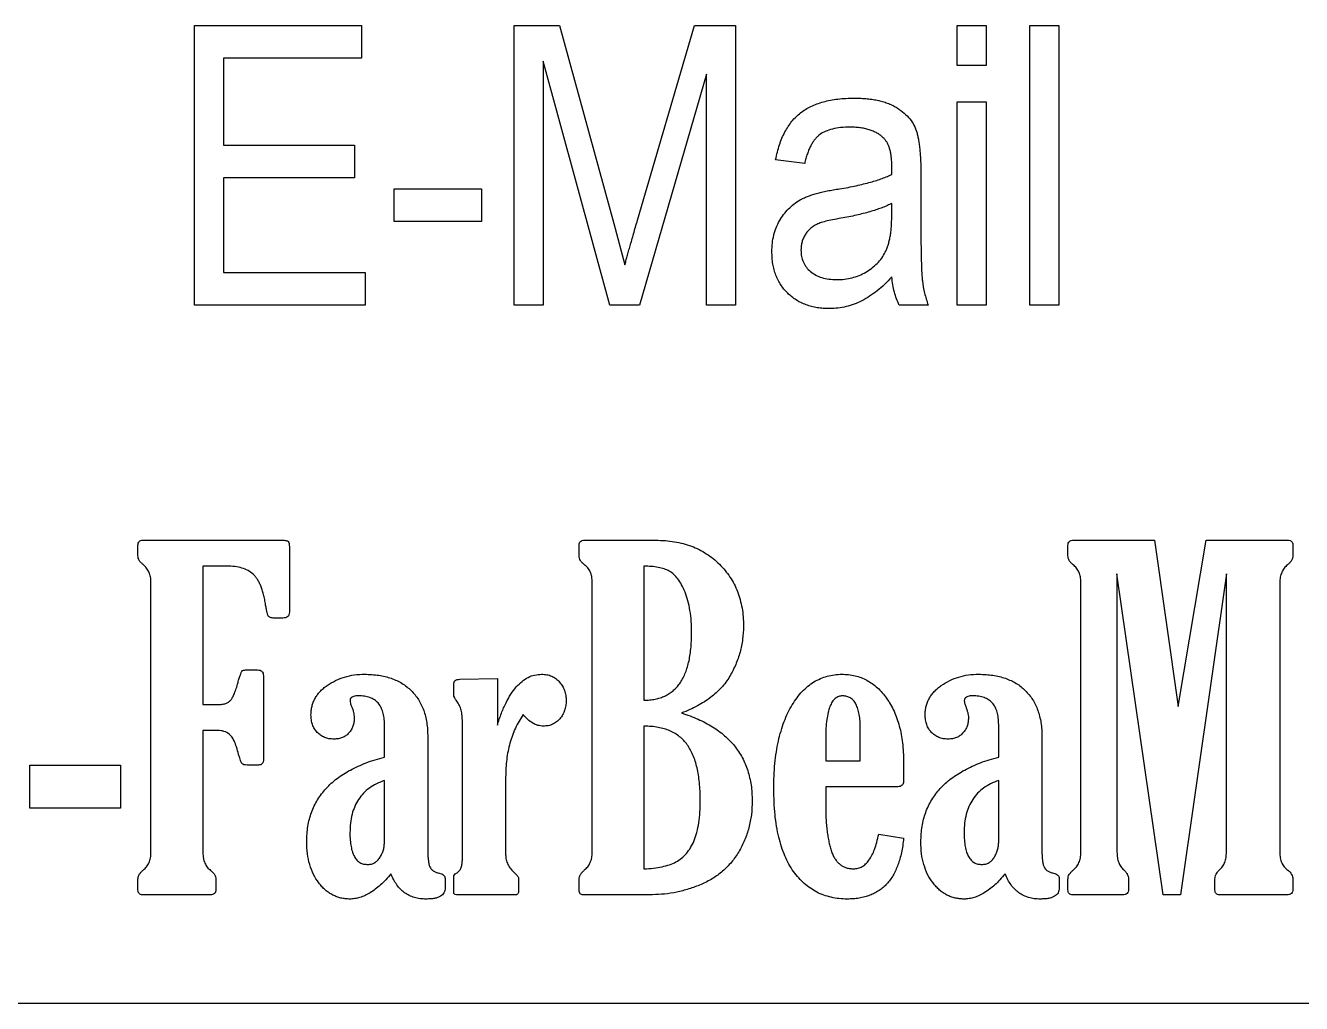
# Model space of a CAD drawing. Header units: millimetres. Extents: x 0 to 90, y 0 to 50.
# Drawn here: x 67.98 to 79.7, y 22.68 to 31.66 of the extents above; entities that cross this region are included whole.
import ezdxf

# ---------------------------------------------------------------- set-up
doc = ezdxf.new("R2010")
doc.units = ezdxf.units.MM

msp = doc.modelspace()

# ---------------------------------------------------------------- linework, layer by layer
at = {"color": 7, "linetype": 'Continuous', "lineweight": 25}
for p, q in [((69.528, 29.093), (69.528, 31.662)), ((69.528, 31.662), (71.062, 31.662)), ((71.062, 31.662), (71.062, 31.361)), ((72.463, 31.662), (72.881, 31.662)), ((72.463, 29.093), (72.463, 31.662)), ((72.881, 31.662), (73.38, 29.843)), ((73.597, 29.874), (74.12, 31.662)), ((74.12, 31.662), (74.498, 31.662)), ((74.498, 31.662), (74.498, 29.093)), ((76.532, 31.662), (76.799, 31.662)), ((76.532, 31.295), (76.532, 31.662)), ((76.799, 31.662), (76.799, 31.295)), ((77.2, 31.662), (77.466, 31.662)), ((77.2, 29.093), (77.2, 31.662)), ((77.466, 31.662), (77.466, 29.093)), ((71.062, 31.361), (69.795, 31.361)), ((69.795, 31.361), (69.795, 30.561)), ((73.341, 29.093), (72.73, 31.335)), ((72.73, 31.335), (72.73, 29.093)), ((76.799, 31.295), (76.532, 31.295)), ((74.231, 31.213), (73.614, 29.093)), ((74.231, 29.093), (74.231, 31.213)), ((76.532, 29.093), (76.532, 30.961)), ((76.532, 30.961), (76.799, 30.961)), ((76.799, 30.961), (76.799, 29.093)), ((69.795, 30.561), (70.996, 30.561)), ((70.996, 30.561), (70.996, 30.261)), ((75.132, 30.394), (74.865, 30.427)), ((75.932, 30.294), (75.932, 30.37)), ((69.795, 30.261), (69.795, 29.393)), ((70.996, 30.261), (69.795, 30.261)), ((76.199, 30.292), (76.199, 29.872)), ((71.362, 29.86), (71.362, 30.161)), ((71.362, 30.161), (72.163, 30.161)), ((72.163, 30.161), (72.163, 29.86)), ((75.932, 29.916), (75.932, 30.027)), ((72.163, 29.86), (71.362, 29.86)), ((73.38, 29.843), (73.48, 29.463)), ((69.795, 29.393), (71.096, 29.393)), ((71.096, 29.393), (71.096, 29.093)), ((71.096, 29.093), (69.528, 29.093)), ((72.73, 29.093), (72.463, 29.093)), ((73.614, 29.093), (73.341, 29.093)), ((74.498, 29.093), (74.231, 29.093)), ((76.266, 29.093), (75.999, 29.093)), ((76.799, 29.093), (76.532, 29.093)), ((77.466, 29.093), (77.2, 29.093)), ((69.008, 26.792), (69.008, 26.887)), ((69.054, 26.933), (70.329, 26.933)), ((70.399, 26.868), (70.399, 26.27)), ((73.06, 26.792), (73.06, 26.888)), ((73.111, 26.933), (73.763, 26.933)), ((77.55, 26.792), (77.55, 26.884)), ((77.603, 26.933), (78.346, 26.933)), ((78.346, 26.933), (78.563, 25.405)), ((78.563, 25.405), (78.82, 26.933)), ((78.82, 26.933), (79.57, 26.933)), ((79.616, 26.888), (79.616, 26.792)), ((69.604, 26.694), (69.604, 25.423)), ((69.824, 26.694), (69.604, 26.694)), ((73.656, 26.694), (73.656, 25.463)), ((78.425, 23.675), (78, 26.623)), ((78, 26.623), (78, 24.067)), ((79.006, 26.623), (78.583, 23.675)), ((79.006, 24.067), (79.006, 26.623)), ((69.127, 24.065), (69.127, 26.545)), ((73.18, 24.065), (73.18, 26.545)), ((77.669, 24.065), (77.669, 26.545)), ((79.496, 26.545), (79.496, 24.065)), ((70.338, 26.217), (70.257, 26.217)), ((70.012, 25.741), (70.105, 25.741)), ((70.16, 25.687), (70.16, 24.922)), ((71.908, 25.509), (71.908, 25.611)), ((71.963, 25.655), (72.309, 25.661)), ((72.309, 25.661), (72.309, 25.233)), ((69.604, 25.423), (69.744, 25.423)), ((71.273, 24.94), (71.273, 25.238)), ((71.988, 23.993), (71.988, 25.28)), ((73.656, 25.224), (73.656, 23.913)), ((75.643, 24.906), (75.643, 25.198)), ((76.914, 24.94), (76.914, 25.238)), ((69.744, 25.185), (69.604, 25.185)), ((69.604, 25.185), (69.604, 24.06)), ((71.67, 25.126), (71.67, 24.065)), ((75.325, 25.114), (75.325, 24.906)), ((77.311, 25.126), (77.311, 24.065)), ((68.015, 24.867), (68.849, 24.867)), ((68.015, 24.469), (68.015, 24.867)), ((68.849, 24.867), (68.849, 24.469)), ((70.116, 24.867), (70.012, 24.867)), ((75.325, 24.906), (75.643, 24.906)), ((76.04, 24.897), (76.04, 24.719)), ((72.385, 24.756), (72.385, 24.043)), ((71.273, 24.165), (71.273, 24.726)), ((75.987, 24.668), (75.325, 24.668)), ((75.325, 24.668), (75.325, 24.497)), ((76.914, 24.165), (76.914, 24.726)), ((68.849, 24.469), (68.015, 24.469)), ((75.812, 24.231), (76.04, 24.194)), ((69.008, 23.719), (69.008, 23.817)), ((69.723, 23.816), (69.723, 23.723)), ((71.829, 23.823), (71.829, 23.739)), ((71.908, 23.698), (71.908, 23.839)), ((72.504, 23.825), (72.504, 23.71)), ((73.06, 23.715), (73.06, 23.817)), ((77.47, 23.823), (77.47, 23.739)), ((77.55, 23.719), (77.55, 23.817)), ((78.106, 23.818), (78.106, 23.723)), ((78.9, 23.719), (78.9, 23.818)), ((79.616, 23.817), (79.616, 23.723)), ((69.672, 23.675), (69.052, 23.675)), ((72.478, 23.675), (71.933, 23.675)), ((73.733, 23.675), (73.098, 23.675)), ((78.053, 23.675), (77.595, 23.675)), ((78.583, 23.675), (78.425, 23.675)), ((79.562, 23.675), (78.944, 23.675)), ((88, 22.676), (2, 22.676))]:
    msp.add_line(p, q, dxfattribs=at)
for points, knots in [([(74.865, 30.427), (74.87, 30.451), (74.88, 30.498), (74.899, 30.565), (74.922, 30.626), (74.949, 30.683), (74.98, 30.735), (75.014, 30.782), (75.052, 30.823), (75.093, 30.86), (75.139, 30.892), (75.19, 30.92), (75.245, 30.942), (75.305, 30.962), (75.369, 30.976), (75.438, 30.987), (75.512, 30.993), (75.563, 30.994), (75.589, 30.994)], [0, 0, 0, 0, 0.071672, 0.139658, 0.204097, 0.265719, 0.323825, 0.380059, 0.434943, 0.488801, 0.543017, 0.599418, 0.657508, 0.718663, 0.78303, 0.85123, 0.923435, 1, 1, 1, 1]), ([(75.589, 30.994), (75.609, 30.994), (75.648, 30.994), (75.706, 30.989), (75.76, 30.983), (75.811, 30.973), (75.858, 30.96), (75.903, 30.945), (75.944, 30.927), (75.992, 30.898), (76.045, 30.859), (76.099, 30.806), (76.138, 30.746), (76.159, 30.692), (76.171, 30.645), (76.179, 30.606), (76.185, 30.563), (76.19, 30.516), (76.194, 30.465), (76.197, 30.411), (76.199, 30.353), (76.199, 30.313), (76.199, 30.292)], [0, 0, 0, 0, 0.055824, 0.108429, 0.15842, 0.205566, 0.250578, 0.293416, 0.334193, 0.373299, 0.446944, 0.515076, 0.578842, 0.641994, 0.674963, 0.711445, 0.750973, 0.794165, 0.840588, 0.890275, 0.943238, 1, 1, 1, 1]), ([(75.551, 30.728), (75.521, 30.727), (75.466, 30.726), (75.389, 30.712), (75.323, 30.691), (75.276, 30.665), (75.245, 30.638), (75.224, 30.615), (75.205, 30.587), (75.187, 30.556), (75.17, 30.521), (75.156, 30.482), (75.142, 30.44), (75.135, 30.41), (75.132, 30.394)], [0, 0, 0, 0, 0.148259, 0.277447, 0.392322, 0.49422, 0.543638, 0.596671, 0.652267, 0.711588, 0.776271, 0.845196, 0.920134, 1, 1, 1, 1]), ([(75.861, 30.622), (75.852, 30.631), (75.835, 30.648), (75.804, 30.669), (75.77, 30.687), (75.733, 30.702), (75.692, 30.714), (75.648, 30.721), (75.601, 30.727), (75.568, 30.727), (75.551, 30.728)], [0, 0, 0, 0, 0.107542, 0.217679, 0.332152, 0.451075, 0.575251, 0.707563, 0.849518, 1, 1, 1, 1]), ([(75.932, 30.37), (75.932, 30.385), (75.932, 30.412), (75.928, 30.452), (75.923, 30.489), (75.915, 30.522), (75.905, 30.552), (75.893, 30.579), (75.878, 30.603), (75.866, 30.616), (75.861, 30.622)], [0, 0, 0, 0, 0.161267, 0.309516, 0.446865, 0.574548, 0.691884, 0.800555, 0.903503, 1, 1, 1, 1]), ([(75.453, 30.161), (75.479, 30.165), (75.53, 30.174), (75.604, 30.189), (75.672, 30.205), (75.734, 30.221), (75.792, 30.238), (75.843, 30.256), (75.89, 30.273), (75.919, 30.287), (75.932, 30.294)], [0, 0, 0, 0, 0.161132, 0.311379, 0.450631, 0.581265, 0.699834, 0.810076, 0.909893, 1, 1, 1, 1]), ([(74.831, 29.584), (74.832, 29.61), (74.833, 29.661), (74.847, 29.734), (74.868, 29.803), (74.899, 29.867), (74.937, 29.925), (74.981, 29.977), (75.032, 30.022), (75.08, 30.054), (75.122, 30.076), (75.158, 30.091), (75.198, 30.106), (75.241, 30.12), (75.288, 30.131), (75.34, 30.142), (75.395, 30.152), (75.433, 30.158), (75.453, 30.161)], [0, 0, 0, 0, 0.0822335, 0.1600669, 0.2357155, 0.3101622, 0.3838399, 0.4549736, 0.5264161, 0.5987144, 0.636677, 0.6781422, 0.7227787, 0.7707125, 0.8224405, 0.8776753, 0.9370239, 1, 1, 1, 1]), ([(75.932, 30.027), (75.919, 30.021), (75.891, 30.007), (75.847, 29.988), (75.797, 29.971), (75.744, 29.954), (75.685, 29.937), (75.622, 29.922), (75.555, 29.907), (75.508, 29.898), (75.484, 29.894)], [0, 0, 0, 0, 0.094992, 0.197636, 0.308786, 0.428717, 0.55824, 0.696859, 0.843641, 1, 1, 1, 1]), ([(75.484, 29.894), (75.458, 29.889), (75.409, 29.881), (75.342, 29.868), (75.288, 29.853), (75.245, 29.836), (75.211, 29.817), (75.182, 29.795), (75.156, 29.769), (75.136, 29.74), (75.119, 29.708), (75.106, 29.674), (75.1, 29.637), (75.099, 29.612), (75.098, 29.599)], [0, 0, 0, 0, 0.14934, 0.275223, 0.379381, 0.460149, 0.528661, 0.595254, 0.661259, 0.727482, 0.793768, 0.860117, 0.928629, 1, 1, 1, 1]), ([(75.427, 29.327), (75.451, 29.327), (75.498, 29.329), (75.567, 29.343), (75.633, 29.364), (75.694, 29.394), (75.75, 29.431), (75.799, 29.475), (75.841, 29.524), (75.869, 29.571), (75.887, 29.611), (75.899, 29.645), (75.909, 29.683), (75.918, 29.723), (75.924, 29.767), (75.929, 29.813), (75.931, 29.864), (75.932, 29.898), (75.932, 29.916)], [0, 0, 0, 0, 0.080989, 0.159694, 0.23733, 0.314925, 0.391527, 0.46509, 0.537554, 0.610123, 0.648415, 0.689106, 0.732481, 0.779017, 0.829093, 0.882471, 0.939203, 1, 1, 1, 1]), ([(73.48, 29.463), (73.484, 29.475), (73.491, 29.502), (73.502, 29.543), (73.515, 29.588), (73.529, 29.638), (73.544, 29.691), (73.561, 29.749), (73.578, 29.81), (73.59, 29.853), (73.597, 29.874)], [0, 0, 0, 0, 0.090712, 0.1906108, 0.3020533, 0.422037, 0.5512166, 0.6907721, 0.8403663, 1, 1, 1, 1]), ([(76.199, 29.872), (76.199, 29.837), (76.199, 29.771), (76.2, 29.676), (76.201, 29.591), (76.203, 29.516), (76.204, 29.452), (76.207, 29.397), (76.209, 29.353), (76.215, 29.289), (76.23, 29.203), (76.254, 29.13), (76.266, 29.093)], [0, 0, 0, 0, 0.1339241, 0.2545956, 0.3626712, 0.4574997, 0.5397346, 0.6087652, 0.664555, 0.7078326, 0.8540066, 1, 1, 1, 1]), ([(75.362, 29.06), (75.342, 29.06), (75.304, 29.061), (75.248, 29.068), (75.195, 29.078), (75.145, 29.095), (75.097, 29.114), (75.054, 29.139), (75.013, 29.168), (74.975, 29.201), (74.941, 29.238), (74.912, 29.278), (74.887, 29.322), (74.866, 29.369), (74.851, 29.418), (74.839, 29.471), (74.832, 29.527), (74.832, 29.565), (74.831, 29.584)], [0, 0, 0, 0, 0.0699376, 0.1366069, 0.2010202, 0.2626408, 0.323067, 0.3826035, 0.4416366, 0.5012213, 0.560761, 0.6196513, 0.678956, 0.7390585, 0.8006791, 0.8640112, 0.9306805, 1, 1, 1, 1]), ([(75.098, 29.599), (75.099, 29.579), (75.1, 29.541), (75.118, 29.487), (75.146, 29.439), (75.185, 29.399), (75.233, 29.366), (75.291, 29.343), (75.356, 29.329), (75.403, 29.328), (75.427, 29.327)], [0, 0, 0, 0, 0.122874, 0.236599, 0.349183, 0.464109, 0.584274, 0.71059, 0.848047, 1, 1, 1, 1]), ([(75.932, 29.351), (75.91, 29.328), (75.868, 29.283), (75.8, 29.224), (75.73, 29.174), (75.659, 29.132), (75.587, 29.1), (75.513, 29.077), (75.438, 29.063), (75.387, 29.061), (75.362, 29.06)], [0, 0, 0, 0, 0.144192, 0.280329, 0.40997, 0.534278, 0.653528, 0.769514, 0.884388, 1, 1, 1, 1]), ([(75.999, 29.093), (75.991, 29.112), (75.974, 29.15), (75.955, 29.213), (75.941, 29.28), (75.935, 29.327), (75.932, 29.351)], [0, 0, 0, 0, 0.230051, 0.470725, 0.728244, 1, 1, 1, 1]), ([(69.008, 26.887), (69.009, 26.893), (69.01, 26.906), (69.018, 26.923), (69.035, 26.931), (69.047, 26.932), (69.054, 26.933)], [0, 0, 0, 0, 0.2733397, 0.5036923, 0.7266603, 1, 1, 1, 1]), ([(70.329, 26.933), (70.337, 26.933), (70.35, 26.933), (70.367, 26.93), (70.38, 26.927), (70.392, 26.918), (70.398, 26.897), (70.399, 26.879), (70.399, 26.868)], [0, 0, 0, 0, 0.193589, 0.3403089, 0.4525505, 0.5331815, 0.7089332, 1, 1, 1, 1]), ([(73.06, 26.888), (73.061, 26.895), (73.062, 26.907), (73.073, 26.923), (73.09, 26.932), (73.104, 26.932), (73.111, 26.933)], [0, 0, 0, 0, 0.254301, 0.4746066, 0.7066564, 1, 1, 1, 1]), ([(73.763, 26.933), (73.793, 26.932), (73.851, 26.93), (73.935, 26.92), (74.016, 26.903), (74.091, 26.879), (74.163, 26.848), (74.229, 26.81), (74.292, 26.765), (74.349, 26.713), (74.401, 26.656), (74.446, 26.595), (74.485, 26.53), (74.516, 26.46), (74.54, 26.386), (74.558, 26.309), (74.568, 26.227), (74.569, 26.171), (74.57, 26.143)], [0, 0, 0, 0, 0.069955, 0.136885, 0.200926, 0.263528, 0.324371, 0.38457, 0.444797, 0.505722, 0.566612, 0.626048, 0.685648, 0.745596, 0.806339, 0.868471, 0.932975, 1, 1, 1, 1]), ([(77.55, 26.884), (77.55, 26.891), (77.551, 26.905), (77.562, 26.922), (77.581, 26.931), (77.595, 26.932), (77.603, 26.933)], [0, 0, 0, 0, 0.2594512, 0.4876975, 0.710638, 1, 1, 1, 1]), ([(79.57, 26.933), (79.577, 26.932), (79.589, 26.932), (79.605, 26.923), (79.614, 26.907), (79.615, 26.895), (79.616, 26.888)], [0, 0, 0, 0, 0.277699, 0.50956, 0.729606, 1, 1, 1, 1]), ([(69.056, 26.708), (69.049, 26.714), (69.035, 26.726), (69.019, 26.746), (69.01, 26.769), (69.009, 26.784), (69.008, 26.792)], [0, 0, 0, 0, 0.2809942, 0.5288766, 0.7624819, 1, 1, 1, 1]), ([(73.108, 26.708), (73.101, 26.714), (73.087, 26.725), (73.072, 26.745), (73.062, 26.768), (73.061, 26.784), (73.06, 26.792)], [0, 0, 0, 0, 0.276357, 0.523724, 0.756843, 1, 1, 1, 1]), ([(77.598, 26.707), (77.591, 26.712), (77.577, 26.724), (77.562, 26.745), (77.551, 26.768), (77.55, 26.784), (77.55, 26.792)], [0, 0, 0, 0, 0.275698, 0.523799, 0.760929, 1, 1, 1, 1]), ([(79.616, 26.792), (79.615, 26.784), (79.614, 26.769), (79.604, 26.746), (79.588, 26.724), (79.574, 26.713), (79.567, 26.707)], [0, 0, 0, 0, 0.233368, 0.4628917, 0.7198498, 1, 1, 1, 1]), ([(69.127, 26.545), (69.127, 26.562), (69.125, 26.594), (69.111, 26.639), (69.089, 26.678), (69.067, 26.698), (69.056, 26.708)], [0, 0, 0, 0, 0.273721, 0.52397, 0.759544, 1, 1, 1, 1]), ([(70.181, 26.337), (70.178, 26.354), (70.173, 26.386), (70.162, 26.433), (70.15, 26.475), (70.137, 26.512), (70.121, 26.546), (70.105, 26.575), (70.086, 26.6), (70.059, 26.628), (70.019, 26.656), (69.962, 26.679), (69.896, 26.692), (69.849, 26.693), (69.824, 26.694)], [0, 0, 0, 0, 0.090747, 0.173403, 0.250564, 0.321156, 0.384492, 0.443498, 0.497929, 0.547969, 0.646427, 0.752358, 0.869145, 1, 1, 1, 1]), ([(73.18, 26.545), (73.179, 26.563), (73.178, 26.596), (73.164, 26.641), (73.141, 26.68), (73.119, 26.699), (73.108, 26.708)], [0, 0, 0, 0, 0.282948, 0.532459, 0.767338, 1, 1, 1, 1]), ([(74.093, 26.078), (74.093, 26.115), (74.092, 26.185), (74.08, 26.284), (74.062, 26.374), (74.036, 26.453), (74.005, 26.521), (73.97, 26.576), (73.932, 26.619), (73.889, 26.65), (73.84, 26.67), (73.786, 26.685), (73.723, 26.692), (73.679, 26.693), (73.656, 26.694)], [0, 0, 0, 0, 0.125894, 0.240998, 0.346153, 0.441781, 0.527812, 0.60238, 0.667156, 0.725664, 0.783957, 0.848476, 0.920566, 1, 1, 1, 1]), ([(77.669, 26.545), (77.668, 26.562), (77.667, 26.594), (77.653, 26.639), (77.631, 26.678), (77.609, 26.697), (77.598, 26.707)], [0, 0, 0, 0, 0.276196, 0.524469, 0.762174, 1, 1, 1, 1]), ([(79.567, 26.707), (79.556, 26.697), (79.535, 26.677), (79.513, 26.637), (79.498, 26.593), (79.497, 26.562), (79.496, 26.545)], [0, 0, 0, 0, 0.243286, 0.479899, 0.729843, 1, 1, 1, 1]), ([(70.257, 26.217), (70.246, 26.218), (70.228, 26.218), (70.207, 26.229), (70.2, 26.248), (70.194, 26.27), (70.187, 26.3), (70.184, 26.324), (70.181, 26.337)], [0, 0, 0, 0, 0.1949061, 0.3323447, 0.4172282, 0.5581113, 0.7524787, 1, 1, 1, 1]), ([(70.399, 26.27), (70.398, 26.262), (70.397, 26.247), (70.384, 26.229), (70.363, 26.218), (70.347, 26.218), (70.338, 26.217)], [0, 0, 0, 0, 0.254502, 0.469212, 0.706075, 1, 1, 1, 1]), ([(74.57, 26.143), (74.569, 26.102), (74.565, 26.022), (74.541, 25.903), (74.5, 25.788), (74.454, 25.696), (74.408, 25.626), (74.367, 25.577), (74.32, 25.53), (74.268, 25.487), (74.21, 25.446), (74.145, 25.409), (74.076, 25.374), (74.026, 25.355), (74.001, 25.345)], [0, 0, 0, 0, 0.115454, 0.229922, 0.344648, 0.462481, 0.522614, 0.583428, 0.646088, 0.710684, 0.777714, 0.848134, 0.922109, 1, 1, 1, 1]), ([(73.656, 25.463), (73.674, 25.463), (73.708, 25.464), (73.758, 25.472), (73.805, 25.483), (73.848, 25.5), (73.887, 25.522), (73.923, 25.549), (73.956, 25.58), (73.985, 25.616), (74.011, 25.658), (74.033, 25.704), (74.052, 25.755), (74.067, 25.81), (74.079, 25.871), (74.087, 25.936), (74.092, 26.005), (74.093, 26.054), (74.093, 26.078)], [0, 0, 0, 0, 0.0615085, 0.1199817, 0.175206, 0.2287637, 0.2808576, 0.3330466, 0.3851906, 0.4391516, 0.4953141, 0.5547973, 0.6172331, 0.6840548, 0.7555016, 0.8320703, 0.9132334, 1, 1, 1, 1]), ([(69.927, 25.625), (69.931, 25.639), (69.938, 25.662), (69.947, 25.693), (69.955, 25.713), (69.962, 25.731), (69.983, 25.741), (70.001, 25.741), (70.012, 25.741)], [0, 0, 0, 0, 0.260472, 0.458735, 0.593795, 0.6712, 0.79524, 1, 1, 1, 1]), ([(70.105, 25.741), (70.113, 25.74), (70.128, 25.74), (70.148, 25.729), (70.159, 25.71), (70.16, 25.695), (70.16, 25.687)], [0, 0, 0, 0, 0.278024, 0.506055, 0.727975, 1, 1, 1, 1]), ([(70.597, 25.329), (70.598, 25.342), (70.599, 25.368), (70.606, 25.407), (70.618, 25.444), (70.634, 25.479), (70.655, 25.512), (70.68, 25.543), (70.711, 25.572), (70.757, 25.607), (70.822, 25.645), (70.906, 25.677), (70.996, 25.698), (71.058, 25.7), (71.09, 25.701)], [0, 0, 0, 0, 0.059022, 0.116091, 0.172268, 0.228225, 0.284043, 0.342646, 0.403558, 0.467548, 0.59796, 0.728229, 0.861038, 1, 1, 1, 1]), ([(71.09, 25.701), (71.112, 25.7), (71.156, 25.699), (71.219, 25.693), (71.278, 25.681), (71.334, 25.665), (71.385, 25.643), (71.434, 25.618), (71.478, 25.587), (71.518, 25.551), (71.554, 25.512), (71.586, 25.468), (71.611, 25.42), (71.634, 25.369), (71.649, 25.314), (71.662, 25.255), (71.668, 25.192), (71.669, 25.148), (71.67, 25.126)], [0, 0, 0, 0, 0.072218, 0.140773, 0.205512, 0.26747, 0.327663, 0.385956, 0.443603, 0.500872, 0.558588, 0.615529, 0.674139, 0.733717, 0.795675, 0.859895, 0.928449, 1, 1, 1, 1]), ([(72.309, 25.233), (72.321, 25.27), (72.343, 25.34), (72.386, 25.435), (72.431, 25.516), (72.479, 25.583), (72.533, 25.635), (72.59, 25.674), (72.651, 25.697), (72.694, 25.699), (72.715, 25.701)], [0, 0, 0, 0, 0.175392, 0.332247, 0.471108, 0.595711, 0.706357, 0.807175, 0.903783, 1, 1, 1, 1]), ([(72.715, 25.701), (72.732, 25.7), (72.764, 25.699), (72.809, 25.685), (72.849, 25.662), (72.881, 25.63), (72.908, 25.593), (72.928, 25.551), (72.939, 25.506), (72.941, 25.475), (72.941, 25.459)], [0, 0, 0, 0, 0.134718, 0.259413, 0.379684, 0.503074, 0.626908, 0.749232, 0.872108, 1, 1, 1, 1]), ([(74.848, 24.648), (74.849, 24.688), (74.849, 24.765), (74.858, 24.879), (74.87, 24.985), (74.889, 25.085), (74.913, 25.178), (74.942, 25.265), (74.976, 25.346), (75.016, 25.419), (75.06, 25.485), (75.108, 25.543), (75.16, 25.592), (75.216, 25.632), (75.275, 25.662), (75.338, 25.685), (75.405, 25.698), (75.451, 25.7), (75.474, 25.701)], [0, 0, 0, 0, 0.087536, 0.170706, 0.249689, 0.32389, 0.394536, 0.46185, 0.525772, 0.58696, 0.645114, 0.700092, 0.75201, 0.801977, 0.850701, 0.899146, 0.948849, 1, 1, 1, 1]), ([(75.474, 25.701), (75.495, 25.7), (75.535, 25.699), (75.595, 25.689), (75.651, 25.671), (75.704, 25.647), (75.754, 25.615), (75.802, 25.577), (75.845, 25.531), (75.886, 25.48), (75.922, 25.423), (75.954, 25.361), (75.981, 25.294), (76.002, 25.223), (76.02, 25.148), (76.031, 25.068), (76.039, 24.984), (76.04, 24.927), (76.04, 24.897)], [0, 0, 0, 0, 0.056598, 0.111026, 0.164277, 0.217112, 0.270411, 0.325468, 0.382608, 0.442168, 0.503915, 0.567335, 0.631961, 0.699334, 0.769501, 0.842609, 0.919743, 1, 1, 1, 1]), ([(76.239, 25.329), (76.239, 25.342), (76.24, 25.368), (76.247, 25.407), (76.259, 25.444), (76.275, 25.479), (76.296, 25.512), (76.322, 25.543), (76.352, 25.572), (76.399, 25.607), (76.463, 25.645), (76.547, 25.677), (76.637, 25.698), (76.699, 25.7), (76.731, 25.701)], [0, 0, 0, 0, 0.059022, 0.116091, 0.172268, 0.228225, 0.284043, 0.342646, 0.403558, 0.467548, 0.59796, 0.728229, 0.861038, 1, 1, 1, 1]), ([(76.731, 25.701), (76.753, 25.7), (76.797, 25.699), (76.86, 25.693), (76.92, 25.681), (76.975, 25.665), (77.027, 25.643), (77.075, 25.618), (77.12, 25.587), (77.159, 25.551), (77.195, 25.512), (77.227, 25.468), (77.252, 25.42), (77.275, 25.369), (77.29, 25.314), (77.304, 25.255), (77.31, 25.192), (77.311, 25.148), (77.311, 25.126)], [0, 0, 0, 0, 0.0722184, 0.1407731, 0.2055121, 0.2674705, 0.3276632, 0.3859564, 0.4436027, 0.500872, 0.5585879, 0.6155288, 0.6741392, 0.7337167, 0.795675, 0.8598947, 0.9284494, 1, 1, 1, 1]), ([(69.744, 25.423), (69.757, 25.423), (69.781, 25.424), (69.814, 25.431), (69.841, 25.444), (69.862, 25.464), (69.879, 25.491), (69.895, 25.527), (69.912, 25.572), (69.922, 25.607), (69.927, 25.625)], [0, 0, 0, 0, 0.127519, 0.235055, 0.331435, 0.417175, 0.517935, 0.647389, 0.807142, 1, 1, 1, 1]), ([(71.908, 25.611), (71.909, 25.617), (71.91, 25.629), (71.922, 25.645), (71.941, 25.653), (71.955, 25.654), (71.963, 25.655)], [0, 0, 0, 0, 0.240636, 0.454599, 0.697411, 1, 1, 1, 1]), ([(71.034, 25.502), (71.023, 25.502), (71.003, 25.502), (70.977, 25.494), (70.959, 25.478), (70.958, 25.465), (70.957, 25.458)], [0, 0, 0, 0, 0.34168, 0.598422, 0.795626, 1, 1, 1, 1]), ([(70.957, 25.458), (70.958, 25.45), (70.959, 25.433), (70.966, 25.416), (70.97, 25.406)], [0, 0, 0, 0, 0.4113392, 1, 1, 1, 1]), ([(71.273, 25.238), (71.272, 25.259), (71.271, 25.298), (71.26, 25.352), (71.241, 25.399), (71.215, 25.438), (71.18, 25.467), (71.138, 25.488), (71.088, 25.5), (71.053, 25.502), (71.034, 25.502)], [0, 0, 0, 0, 0.152561, 0.2863658, 0.4079668, 0.5195008, 0.6275281, 0.7399011, 0.8625277, 1, 1, 1, 1]), ([(71.931, 25.463), (71.924, 25.471), (71.914, 25.485), (71.91, 25.502), (71.908, 25.509)], [0, 0, 0, 0, 0.6003253, 1, 1, 1, 1]), ([(71.988, 25.28), (71.987, 25.298), (71.986, 25.332), (71.975, 25.381), (71.957, 25.425), (71.939, 25.45), (71.931, 25.463)], [0, 0, 0, 0, 0.271658, 0.526162, 0.764776, 1, 1, 1, 1]), ([(72.941, 25.459), (72.941, 25.444), (72.939, 25.413), (72.928, 25.369), (72.91, 25.328), (72.885, 25.292), (72.854, 25.262), (72.817, 25.24), (72.776, 25.226), (72.747, 25.225), (72.732, 25.224)], [0, 0, 0, 0, 0.134502, 0.261592, 0.387166, 0.512479, 0.634763, 0.751858, 0.872373, 1, 1, 1, 1]), ([(75.481, 25.502), (75.468, 25.501), (75.444, 25.499), (75.41, 25.479), (75.383, 25.447), (75.361, 25.403), (75.345, 25.347), (75.334, 25.28), (75.326, 25.201), (75.325, 25.144), (75.325, 25.114)], [0, 0, 0, 0, 0.081221, 0.16085, 0.249333, 0.353135, 0.479768, 0.627268, 0.800408, 1, 1, 1, 1]), ([(75.643, 25.198), (75.642, 25.222), (75.642, 25.266), (75.635, 25.329), (75.622, 25.381), (75.605, 25.426), (75.582, 25.46), (75.553, 25.484), (75.518, 25.5), (75.494, 25.501), (75.481, 25.502)], [0, 0, 0, 0, 0.185701, 0.346639, 0.487938, 0.608111, 0.712424, 0.807475, 0.900714, 1, 1, 1, 1]), ([(76.676, 25.502), (76.664, 25.502), (76.644, 25.502), (76.619, 25.494), (76.601, 25.478), (76.599, 25.465), (76.598, 25.458)], [0, 0, 0, 0, 0.34168, 0.598422, 0.795626, 1, 1, 1, 1]), ([(76.598, 25.458), (76.599, 25.45), (76.601, 25.433), (76.607, 25.416), (76.611, 25.406)], [0, 0, 0, 0, 0.411339, 1, 1, 1, 1]), ([(76.914, 25.238), (76.913, 25.259), (76.912, 25.298), (76.901, 25.352), (76.883, 25.399), (76.856, 25.438), (76.821, 25.467), (76.779, 25.488), (76.73, 25.5), (76.694, 25.502), (76.676, 25.502)], [0, 0, 0, 0, 0.152561, 0.286366, 0.407967, 0.519501, 0.627528, 0.739901, 0.862528, 1, 1, 1, 1]), ([(70.808, 25.105), (70.793, 25.106), (70.763, 25.107), (70.722, 25.119), (70.685, 25.139), (70.654, 25.166), (70.628, 25.199), (70.61, 25.238), (70.599, 25.282), (70.598, 25.313), (70.597, 25.329)], [0, 0, 0, 0, 0.131662, 0.253391, 0.371605, 0.490147, 0.612022, 0.733432, 0.86117, 1, 1, 1, 1]), ([(70.97, 25.406), (70.977, 25.387), (70.99, 25.353), (70.993, 25.316), (70.995, 25.299)], [0, 0, 0, 0, 0.550997, 1, 1, 1, 1]), ([(72.545, 25.332), (72.533, 25.312), (72.507, 25.271), (72.474, 25.206), (72.447, 25.138), (72.424, 25.067), (72.406, 24.994), (72.394, 24.917), (72.386, 24.837), (72.386, 24.783), (72.385, 24.756)], [0, 0, 0, 0, 0.118337, 0.238572, 0.358732, 0.479966, 0.605172, 0.73256, 0.86398, 1, 1, 1, 1]), ([(72.732, 25.224), (72.715, 25.226), (72.681, 25.228), (72.632, 25.251), (72.585, 25.285), (72.559, 25.316), (72.545, 25.332)], [0, 0, 0, 0, 0.22729, 0.460225, 0.712703, 1, 1, 1, 1]), ([(74.001, 25.345), (74.027, 25.336), (74.079, 25.319), (74.152, 25.289), (74.221, 25.256), (74.285, 25.22), (74.343, 25.18), (74.397, 25.138), (74.444, 25.091), (74.488, 25.043), (74.526, 24.991), (74.559, 24.935), (74.587, 24.877), (74.61, 24.815), (74.627, 24.75), (74.641, 24.682), (74.648, 24.611), (74.649, 24.563), (74.65, 24.538)], [0, 0, 0, 0, 0.0742422, 0.1447785, 0.2126296, 0.2776, 0.340567, 0.4012731, 0.4604059, 0.5184369, 0.5759185, 0.6332747, 0.6909799, 0.7495002, 0.8091363, 0.8706003, 0.9340716, 1, 1, 1, 1]), ([(76.449, 25.105), (76.434, 25.106), (76.405, 25.107), (76.363, 25.119), (76.327, 25.139), (76.295, 25.166), (76.27, 25.199), (76.251, 25.238), (76.241, 25.282), (76.239, 25.313), (76.239, 25.329)], [0, 0, 0, 0, 0.131662, 0.253391, 0.371605, 0.490147, 0.612022, 0.733432, 0.86117, 1, 1, 1, 1]), ([(76.611, 25.406), (76.618, 25.387), (76.631, 25.353), (76.635, 25.316), (76.636, 25.299)], [0, 0, 0, 0, 0.550997, 1, 1, 1, 1]), ([(70.995, 25.299), (70.994, 25.286), (70.993, 25.261), (70.983, 25.224), (70.968, 25.191), (70.946, 25.161), (70.919, 25.136), (70.886, 25.118), (70.848, 25.107), (70.822, 25.106), (70.808, 25.105)], [0, 0, 0, 0, 0.129657, 0.252564, 0.372789, 0.494664, 0.616661, 0.736024, 0.861993, 1, 1, 1, 1]), ([(74.173, 24.546), (74.173, 24.574), (74.172, 24.627), (74.166, 24.704), (74.157, 24.775), (74.144, 24.841), (74.128, 24.902), (74.106, 24.958), (74.082, 25.008), (74.054, 25.054), (74.022, 25.094), (73.984, 25.128), (73.941, 25.158), (73.894, 25.182), (73.841, 25.201), (73.784, 25.214), (73.722, 25.222), (73.679, 25.224), (73.656, 25.224)], [0, 0, 0, 0, 0.083787, 0.162684, 0.23628, 0.304853, 0.36936, 0.42982, 0.486869, 0.54075, 0.593079, 0.644731, 0.697188, 0.751396, 0.807999, 0.868027, 0.931391, 1, 1, 1, 1]), ([(76.636, 25.299), (76.635, 25.286), (76.634, 25.261), (76.625, 25.224), (76.609, 25.191), (76.587, 25.161), (76.56, 25.136), (76.527, 25.118), (76.49, 25.107), (76.463, 25.106), (76.449, 25.105)], [0, 0, 0, 0, 0.129657, 0.252564, 0.372789, 0.494664, 0.616661, 0.736024, 0.861993, 1, 1, 1, 1]), ([(69.933, 24.964), (69.927, 24.987), (69.915, 25.029), (69.894, 25.084), (69.873, 25.125), (69.842, 25.157), (69.799, 25.18), (69.762, 25.183), (69.744, 25.185)], [0, 0, 0, 0, 0.227818, 0.41189, 0.553467, 0.658359, 0.830294, 1, 1, 1, 1]), ([(70.012, 24.867), (70.002, 24.867), (69.984, 24.867), (69.964, 24.878), (69.956, 24.894), (69.95, 24.911), (69.942, 24.935), (69.936, 24.953), (69.933, 24.964)], [0, 0, 0, 0, 0.2196865, 0.3715797, 0.4593506, 0.5932257, 0.7719538, 1, 1, 1, 1]), ([(70.16, 24.922), (70.16, 24.914), (70.16, 24.899), (70.151, 24.88), (70.135, 24.868), (70.122, 24.867), (70.116, 24.867)], [0, 0, 0, 0, 0.300948, 0.541256, 0.750076, 1, 1, 1, 1]), ([(70.558, 24.162), (70.558, 24.186), (70.56, 24.233), (70.567, 24.303), (70.582, 24.369), (70.601, 24.432), (70.627, 24.492), (70.657, 24.549), (70.694, 24.602), (70.736, 24.653), (70.784, 24.7), (70.837, 24.745), (70.896, 24.784), (70.96, 24.823), (71.031, 24.856), (71.106, 24.889), (71.187, 24.916), (71.244, 24.932), (71.273, 24.94)], [0, 0, 0, 0, 0.063131, 0.123378, 0.181851, 0.239322, 0.295596, 0.351313, 0.407536, 0.464204, 0.522528, 0.582232, 0.644286, 0.708819, 0.776568, 0.847355, 0.922026, 1, 1, 1, 1]), ([(76.199, 24.162), (76.2, 24.186), (76.201, 24.233), (76.209, 24.303), (76.224, 24.369), (76.242, 24.432), (76.268, 24.492), (76.298, 24.549), (76.336, 24.602), (76.377, 24.653), (76.425, 24.7), (76.478, 24.745), (76.538, 24.784), (76.602, 24.823), (76.672, 24.856), (76.747, 24.889), (76.829, 24.916), (76.885, 24.932), (76.914, 24.94)], [0, 0, 0, 0, 0.063131, 0.123378, 0.181851, 0.239322, 0.295596, 0.351313, 0.407536, 0.464204, 0.522528, 0.582232, 0.644286, 0.708819, 0.776568, 0.847355, 0.922026, 1, 1, 1, 1]), ([(71.273, 24.726), (71.248, 24.716), (71.199, 24.697), (71.133, 24.657), (71.078, 24.609), (71.033, 24.552), (70.997, 24.486), (70.973, 24.413), (70.957, 24.331), (70.956, 24.274), (70.955, 24.245)], [0, 0, 0, 0, 0.130224, 0.251664, 0.368449, 0.484342, 0.601433, 0.724926, 0.856957, 1, 1, 1, 1]), ([(75.522, 23.635), (75.497, 23.636), (75.448, 23.637), (75.376, 23.65), (75.308, 23.67), (75.243, 23.697), (75.184, 23.734), (75.127, 23.777), (75.075, 23.829), (75.028, 23.889), (74.985, 23.957), (74.949, 24.033), (74.917, 24.116), (74.892, 24.207), (74.872, 24.306), (74.858, 24.413), (74.85, 24.528), (74.849, 24.607), (74.848, 24.648)], [0, 0, 0, 0, 0.055359, 0.108262, 0.159747, 0.210093, 0.260927, 0.312601, 0.3658, 0.421293, 0.47976, 0.540771, 0.605752, 0.674481, 0.747988, 0.826635, 0.910687, 1, 1, 1, 1]), ([(76.04, 24.719), (76.04, 24.711), (76.039, 24.697), (76.028, 24.68), (76.009, 24.669), (75.995, 24.668), (75.987, 24.668)], [0, 0, 0, 0, 0.2697294, 0.4900043, 0.722918, 1, 1, 1, 1]), ([(76.914, 24.726), (76.889, 24.716), (76.84, 24.697), (76.775, 24.657), (76.719, 24.609), (76.674, 24.552), (76.638, 24.486), (76.614, 24.413), (76.599, 24.331), (76.597, 24.274), (76.596, 24.245)], [0, 0, 0, 0, 0.130224, 0.251664, 0.368449, 0.484342, 0.601433, 0.724926, 0.856957, 1, 1, 1, 1]), ([(73.656, 23.913), (73.686, 23.915), (73.741, 23.917), (73.82, 23.931), (73.889, 23.949), (73.949, 23.975), (74.003, 24.009), (74.048, 24.054), (74.087, 24.109), (74.119, 24.174), (74.143, 24.251), (74.161, 24.339), (74.171, 24.439), (74.172, 24.509), (74.173, 24.546)], [0, 0, 0, 0, 0.092885, 0.176822, 0.251743, 0.319734, 0.3848, 0.451246, 0.521446, 0.59697, 0.681336, 0.775927, 0.881655, 1, 1, 1, 1]), ([(74.65, 24.538), (74.648, 24.496), (74.646, 24.412), (74.621, 24.29), (74.583, 24.175), (74.538, 24.086), (74.495, 24.02), (74.459, 23.974), (74.421, 23.931), (74.379, 23.891), (74.333, 23.856), (74.285, 23.823), (74.234, 23.794), (74.162, 23.76), (74.069, 23.727), (73.958, 23.697), (73.845, 23.679), (73.77, 23.676), (73.733, 23.675)], [0, 0, 0, 0, 0.0904359, 0.1770752, 0.2617559, 0.3462321, 0.3880492, 0.4289867, 0.4696416, 0.5099478, 0.5508101, 0.5915311, 0.6333344, 0.6754855, 0.7595092, 0.8411538, 0.9209905, 1, 1, 1, 1]), ([(75.325, 24.497), (75.325, 24.474), (75.325, 24.43), (75.328, 24.365), (75.333, 24.305), (75.339, 24.248), (75.347, 24.196), (75.357, 24.148), (75.367, 24.104), (75.381, 24.064), (75.396, 24.028), (75.415, 23.998), (75.436, 23.972), (75.46, 23.95), (75.486, 23.934), (75.516, 23.921), (75.548, 23.915), (75.57, 23.914), (75.581, 23.913)], [0, 0, 0, 0, 0.096608, 0.188048, 0.273457, 0.353856, 0.428504, 0.497571, 0.561898, 0.621332, 0.675993, 0.726451, 0.772672, 0.817452, 0.862043, 0.905751, 0.95157, 1, 1, 1, 1]), ([(70.955, 23.635), (70.941, 23.636), (70.913, 23.637), (70.872, 23.644), (70.833, 23.655), (70.797, 23.672), (70.762, 23.692), (70.729, 23.718), (70.697, 23.748), (70.659, 23.795), (70.617, 23.861), (70.583, 23.953), (70.561, 24.054), (70.559, 24.125), (70.558, 24.162)], [0, 0, 0, 0, 0.057491, 0.113132, 0.16762, 0.222383, 0.277243, 0.333798, 0.392296, 0.454001, 0.580235, 0.711425, 0.849481, 1, 1, 1, 1]), ([(70.955, 24.245), (70.955, 24.222), (70.956, 24.179), (70.964, 24.12), (70.976, 24.069), (70.994, 24.027), (71.017, 23.994), (71.046, 23.969), (71.081, 23.955), (71.106, 23.954), (71.119, 23.953)], [0, 0, 0, 0, 0.181978, 0.342139, 0.47847, 0.597653, 0.704131, 0.800447, 0.896847, 1, 1, 1, 1]), ([(71.119, 23.953), (71.131, 23.954), (71.153, 23.955), (71.184, 23.969), (71.211, 23.99), (71.233, 24.019), (71.25, 24.052), (71.264, 24.089), (71.271, 24.126), (71.272, 24.152), (71.273, 24.165)], [0, 0, 0, 0, 0.11861, 0.229852, 0.344119, 0.469079, 0.602094, 0.734055, 0.864954, 1, 1, 1, 1]), ([(76.04, 24.194), (76.038, 24.171), (76.033, 24.127), (76.022, 24.064), (76.007, 24.005), (75.99, 23.95), (75.969, 23.9), (75.945, 23.854), (75.918, 23.812), (75.887, 23.774), (75.853, 23.741), (75.815, 23.713), (75.774, 23.689), (75.73, 23.669), (75.683, 23.654), (75.632, 23.643), (75.578, 23.637), (75.541, 23.636), (75.522, 23.635)], [0, 0, 0, 0, 0.079659, 0.154822, 0.225753, 0.292767, 0.356515, 0.416575, 0.474743, 0.530958, 0.586386, 0.640811, 0.696443, 0.752296, 0.810132, 0.870346, 0.933175, 1, 1, 1, 1]), ([(75.581, 23.913), (75.595, 23.914), (75.622, 23.916), (75.66, 23.932), (75.694, 23.958), (75.725, 23.994), (75.752, 24.039), (75.776, 24.094), (75.796, 24.159), (75.806, 24.206), (75.812, 24.231)], [0, 0, 0, 0, 0.0957791, 0.1889318, 0.2872128, 0.3960381, 0.5194431, 0.6602148, 0.8197871, 1, 1, 1, 1]), ([(76.596, 23.635), (76.582, 23.636), (76.554, 23.637), (76.514, 23.644), (76.475, 23.655), (76.438, 23.672), (76.403, 23.692), (76.37, 23.718), (76.339, 23.748), (76.3, 23.795), (76.258, 23.861), (76.224, 23.953), (76.202, 24.054), (76.2, 24.125), (76.199, 24.162)], [0, 0, 0, 0, 0.057491, 0.113132, 0.16762, 0.222383, 0.277243, 0.333798, 0.392296, 0.454001, 0.580235, 0.711425, 0.849481, 1, 1, 1, 1]), ([(76.596, 24.245), (76.597, 24.222), (76.597, 24.179), (76.605, 24.12), (76.617, 24.069), (76.635, 24.027), (76.659, 23.994), (76.688, 23.969), (76.723, 23.955), (76.748, 23.954), (76.761, 23.953)], [0, 0, 0, 0, 0.181978, 0.342139, 0.47847, 0.597653, 0.704131, 0.800447, 0.896847, 1, 1, 1, 1]), ([(76.761, 23.953), (76.772, 23.954), (76.795, 23.955), (76.826, 23.969), (76.853, 23.99), (76.874, 24.019), (76.892, 24.052), (76.905, 24.089), (76.913, 24.126), (76.914, 24.152), (76.914, 24.165)], [0, 0, 0, 0, 0.11861, 0.229852, 0.344119, 0.469079, 0.602094, 0.734055, 0.864954, 1, 1, 1, 1]), ([(69.057, 23.901), (69.068, 23.911), (69.089, 23.931), (69.112, 23.97), (69.125, 24.016), (69.127, 24.048), (69.127, 24.065)], [0, 0, 0, 0, 0.239995, 0.478006, 0.726803, 1, 1, 1, 1]), ([(69.604, 24.06), (69.605, 24.043), (69.606, 24.011), (69.621, 23.966), (69.642, 23.927), (69.664, 23.908), (69.675, 23.898)], [0, 0, 0, 0, 0.2788416, 0.5274521, 0.7628029, 1, 1, 1, 1]), ([(71.67, 24.065), (71.67, 24.052), (71.671, 24.026), (71.675, 23.99), (71.679, 23.959), (71.688, 23.932), (71.701, 23.91), (71.72, 23.893), (71.745, 23.881), (71.764, 23.876), (71.774, 23.873)], [0, 0, 0, 0, 0.1687695, 0.3178052, 0.4476561, 0.5583906, 0.6570181, 0.7601781, 0.872203, 1, 1, 1, 1]), ([(72.385, 24.043), (72.386, 24.027), (72.388, 23.996), (72.405, 23.952), (72.432, 23.91), (72.456, 23.886), (72.469, 23.873)], [0, 0, 0, 0, 0.2373083, 0.4753864, 0.7248078, 1, 1, 1, 1]), ([(73.108, 23.901), (73.119, 23.911), (73.141, 23.931), (73.163, 23.97), (73.178, 24.015), (73.179, 24.048), (73.18, 24.065)], [0, 0, 0, 0, 0.239762, 0.477541, 0.727069, 1, 1, 1, 1]), ([(77.311, 24.065), (77.312, 24.052), (77.312, 24.026), (77.316, 23.99), (77.321, 23.959), (77.329, 23.932), (77.342, 23.91), (77.362, 23.893), (77.387, 23.881), (77.406, 23.876), (77.416, 23.873)], [0, 0, 0, 0, 0.16877, 0.317805, 0.447656, 0.558391, 0.657018, 0.760178, 0.872203, 1, 1, 1, 1]), ([(77.598, 23.901), (77.609, 23.911), (77.631, 23.931), (77.653, 23.97), (77.667, 24.016), (77.668, 24.048), (77.669, 24.065)], [0, 0, 0, 0, 0.239995, 0.478006, 0.726803, 1, 1, 1, 1]), ([(78, 24.067), (78.001, 24.05), (78.002, 24.017), (78.014, 23.972), (78.034, 23.933), (78.053, 23.913), (78.063, 23.903)], [0, 0, 0, 0, 0.284711, 0.539479, 0.772129, 1, 1, 1, 1]), ([(78.941, 23.903), (78.952, 23.913), (78.972, 23.933), (78.992, 23.973), (79.004, 24.018), (79.005, 24.05), (79.006, 24.067)], [0, 0, 0, 0, 0.233995, 0.468683, 0.723276, 1, 1, 1, 1]), ([(79.496, 24.065), (79.497, 24.048), (79.498, 24.015), (79.512, 23.969), (79.536, 23.93), (79.558, 23.911), (79.569, 23.901)], [0, 0, 0, 0, 0.274788, 0.526164, 0.761529, 1, 1, 1, 1]), ([(71.933, 23.873), (71.941, 23.879), (71.958, 23.891), (71.976, 23.919), (71.986, 23.954), (71.987, 23.979), (71.988, 23.993)], [0, 0, 0, 0, 0.22452, 0.452005, 0.705822, 1, 1, 1, 1]), ([(69.008, 23.817), (69.009, 23.825), (69.01, 23.84), (69.02, 23.862), (69.035, 23.883), (69.049, 23.895), (69.057, 23.901)], [0, 0, 0, 0, 0.231452, 0.4618223, 0.7147734, 1, 1, 1, 1]), ([(69.675, 23.898), (69.682, 23.893), (69.696, 23.882), (69.712, 23.862), (69.721, 23.839), (69.723, 23.823), (69.723, 23.816)], [0, 0, 0, 0, 0.278727, 0.532007, 0.767126, 1, 1, 1, 1]), ([(71.332, 23.867), (71.316, 23.849), (71.286, 23.813), (71.237, 23.766), (71.19, 23.726), (71.142, 23.693), (71.095, 23.668), (71.048, 23.648), (71.001, 23.638), (70.97, 23.636), (70.955, 23.635)], [0, 0, 0, 0, 0.15977, 0.307735, 0.443773, 0.568889, 0.686216, 0.795967, 0.899128, 1, 1, 1, 1]), ([(71.655, 23.635), (71.636, 23.636), (71.6, 23.637), (71.548, 23.648), (71.5, 23.667), (71.457, 23.692), (71.418, 23.725), (71.385, 23.766), (71.355, 23.813), (71.34, 23.849), (71.332, 23.867)], [0, 0, 0, 0, 0.131332, 0.254689, 0.373655, 0.490518, 0.607226, 0.729148, 0.859256, 1, 1, 1, 1]), ([(71.774, 23.873), (71.783, 23.872), (71.797, 23.868), (71.816, 23.857), (71.828, 23.842), (71.828, 23.829), (71.829, 23.823)], [0, 0, 0, 0, 0.306396, 0.547648, 0.770032, 1, 1, 1, 1]), ([(71.908, 23.839), (71.91, 23.846), (71.913, 23.861), (71.926, 23.869), (71.933, 23.873)], [0, 0, 0, 0, 0.452328, 1, 1, 1, 1]), ([(72.469, 23.873), (72.474, 23.869), (72.484, 23.86), (72.495, 23.847), (72.502, 23.836), (72.504, 23.828), (72.504, 23.825)], [0, 0, 0, 0, 0.352084, 0.633083, 0.842281, 1, 1, 1, 1]), ([(73.06, 23.817), (73.061, 23.824), (73.062, 23.839), (73.072, 23.861), (73.087, 23.882), (73.101, 23.894), (73.108, 23.901)], [0, 0, 0, 0, 0.220375, 0.449565, 0.708972, 1, 1, 1, 1]), ([(76.974, 23.867), (76.958, 23.849), (76.927, 23.813), (76.879, 23.766), (76.831, 23.726), (76.783, 23.693), (76.736, 23.668), (76.69, 23.648), (76.643, 23.638), (76.612, 23.636), (76.596, 23.635)], [0, 0, 0, 0, 0.15977, 0.307735, 0.443773, 0.568889, 0.686216, 0.795967, 0.899128, 1, 1, 1, 1]), ([(77.296, 23.635), (77.278, 23.636), (77.242, 23.637), (77.189, 23.648), (77.142, 23.667), (77.098, 23.692), (77.06, 23.725), (77.026, 23.766), (76.996, 23.813), (76.981, 23.849), (76.974, 23.867)], [0, 0, 0, 0, 0.131332, 0.254689, 0.373655, 0.490518, 0.607226, 0.729148, 0.859256, 1, 1, 1, 1]), ([(77.416, 23.873), (77.424, 23.872), (77.439, 23.868), (77.457, 23.857), (77.469, 23.842), (77.47, 23.829), (77.47, 23.823)], [0, 0, 0, 0, 0.306396, 0.547648, 0.770032, 1, 1, 1, 1]), ([(77.55, 23.817), (77.55, 23.825), (77.551, 23.84), (77.562, 23.862), (77.577, 23.883), (77.591, 23.895), (77.598, 23.901)], [0, 0, 0, 0, 0.231452, 0.461822, 0.714773, 1, 1, 1, 1]), ([(78.063, 23.903), (78.07, 23.897), (78.082, 23.885), (78.096, 23.864), (78.105, 23.842), (78.106, 23.826), (78.106, 23.818)], [0, 0, 0, 0, 0.269145, 0.520748, 0.757603, 1, 1, 1, 1]), ([(78.9, 23.818), (78.901, 23.826), (78.902, 23.841), (78.911, 23.863), (78.923, 23.885), (78.935, 23.897), (78.941, 23.903)], [0, 0, 0, 0, 0.239191, 0.479158, 0.727167, 1, 1, 1, 1]), ([(79.569, 23.901), (79.576, 23.895), (79.59, 23.884), (79.604, 23.863), (79.614, 23.841), (79.615, 23.825), (79.616, 23.817)], [0, 0, 0, 0, 0.278687, 0.524941, 0.760498, 1, 1, 1, 1]), ([(69.052, 23.675), (69.045, 23.675), (69.033, 23.675), (69.019, 23.685), (69.009, 23.7), (69.008, 23.712), (69.008, 23.719)], [0, 0, 0, 0, 0.274594, 0.496319, 0.725406, 1, 1, 1, 1]), ([(69.723, 23.723), (69.723, 23.715), (69.722, 23.702), (69.711, 23.685), (69.693, 23.676), (69.679, 23.675), (69.672, 23.675)], [0, 0, 0, 0, 0.266225, 0.489677, 0.718438, 1, 1, 1, 1]), ([(71.829, 23.739), (71.829, 23.731), (71.828, 23.715), (71.819, 23.693), (71.805, 23.674), (71.785, 23.66), (71.76, 23.648), (71.73, 23.64), (71.694, 23.636), (71.669, 23.636), (71.655, 23.635)], [0, 0, 0, 0, 0.106762, 0.205889, 0.305015, 0.410132, 0.52827, 0.663694, 0.820083, 1, 1, 1, 1]), ([(71.933, 23.675), (71.926, 23.676), (71.912, 23.677), (71.909, 23.691), (71.908, 23.698)], [0, 0, 0, 0, 0.505261, 1, 1, 1, 1]), ([(72.504, 23.71), (72.504, 23.705), (72.503, 23.696), (72.499, 23.683), (72.489, 23.676), (72.482, 23.675), (72.478, 23.675)], [0, 0, 0, 0, 0.305606, 0.549633, 0.767018, 1, 1, 1, 1]), ([(73.098, 23.675), (73.092, 23.675), (73.082, 23.676), (73.069, 23.684), (73.062, 23.698), (73.061, 23.709), (73.06, 23.715)], [0, 0, 0, 0, 0.263354, 0.488329, 0.71684, 1, 1, 1, 1]), ([(77.47, 23.739), (77.47, 23.731), (77.469, 23.715), (77.461, 23.693), (77.447, 23.674), (77.426, 23.66), (77.402, 23.648), (77.371, 23.64), (77.336, 23.636), (77.31, 23.636), (77.296, 23.635)], [0, 0, 0, 0, 0.106762, 0.205889, 0.305015, 0.410132, 0.52827, 0.663694, 0.820083, 1, 1, 1, 1]), ([(77.595, 23.675), (77.588, 23.675), (77.576, 23.675), (77.56, 23.685), (77.551, 23.701), (77.55, 23.712), (77.55, 23.719)], [0, 0, 0, 0, 0.277699, 0.50956, 0.729606, 1, 1, 1, 1]), ([(78.106, 23.723), (78.106, 23.716), (78.105, 23.703), (78.094, 23.686), (78.075, 23.676), (78.061, 23.675), (78.053, 23.675)], [0, 0, 0, 0, 0.2595115, 0.4773292, 0.7105707, 1, 1, 1, 1]), ([(78.944, 23.675), (78.937, 23.675), (78.925, 23.675), (78.911, 23.685), (78.901, 23.7), (78.901, 23.712), (78.9, 23.719)], [0, 0, 0, 0, 0.274594, 0.496319, 0.725406, 1, 1, 1, 1]), ([(79.616, 23.723), (79.615, 23.716), (79.615, 23.703), (79.603, 23.686), (79.585, 23.676), (79.57, 23.675), (79.562, 23.675)], [0, 0, 0, 0, 0.2595115, 0.4773292, 0.7105707, 1, 1, 1, 1])]:
    msp.add_open_spline(points, degree=3, knots=knots, dxfattribs=at)

doc.saveas('drawing.dxf')
